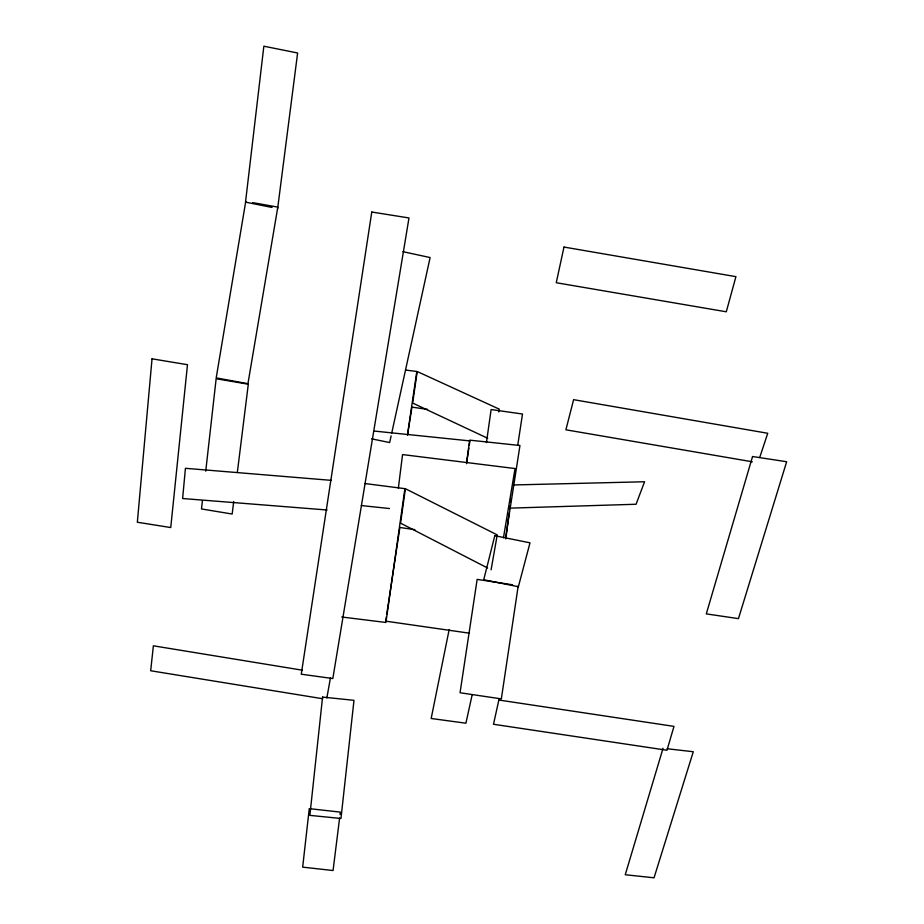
<?xml version="1.0" encoding="UTF-8"?>
<svg xmlns="http://www.w3.org/2000/svg" width="924" height="924" viewBox="0 0 924 924"><rect width="100%" height="100%" fill="white"/><g stroke="black" fill="none" stroke-linecap="round" stroke-linejoin="round"><path stroke-width="1.39" d="M202.425 500.646L201.49 508.951L232.167 514.033L233.703 501.593M205.74 471.171L216.147 378.748L248.302 384.211L237.376 472.129M339.605 818.087L333.056 870.524L302.668 867.151L309.263 808.627L340.355 812.127L340.055 814.518M398.348 488.172L402.541 454.573L515.061 468.549L503.464 537.756M505.867 538.911L509.066 513.167M509.609 508.893L509.956 506.04M510.498 501.755L510.845 498.902M277.627 208.581L297.62 52.991L263.86 46.2L245.518 202.125L272.049 207.45M466.528 462.855L469.669 440.147L519.958 445.507L505.774 536.521M486.451 442.538L491.118 409.54L522.499 414.033L517.856 444.49M407.553 434.303L416.805 371.483L405.601 370.062M466.539 463.698L468.872 448.036M469.3 445.183L469.935 440.91L374.751 431.115M518.249 585.654L501.339 698.891L460.048 692.746L477.154 579.383L512.589 584.788M386.336 616.897L385.689 621.159L469.253 633.159M386.763 614.056L399.873 527.477L414.922 529.671M407.519 435.354L411.931 407.126L427.581 409.378M245.761 201.386L216.193 377.893L247.944 383.668L277.812 207.103L252.726 202.633M491.094 569.808L497.228 534.904L405.382 488.715L400.577 523.157L487.606 568.006M498.775 411.919L499.26 409.147L417.221 371.529L412.647 403.049L487.71 438.276M326.842 698.013L330.503 677.592M449.133 629.764L431.173 718.491L465.904 723.203L472.21 694.582M391.118 435.897L389.662 442.561L371.621 438.842M391.695 433.229L430.11 257.553L402.922 251.675M663.051 748.267L625.248 874.739L654.042 877.8L693.277 751.743L667.174 748.74M759.747 457.403L767.729 433.275L573.608 399.665L565.892 429.799L752.332 461.792M509.043 508.165L636.082 504.25L644.571 481.762L513.848 484.95M327.108 510.002L182.617 498.521L185.435 468.306L331.381 480.364M361.319 505.555L389.454 508.535M341.718 616.989L385.932 622.476L404.908 488.669L365.176 483.575M302.206 670.166L153.372 645.807L150.681 670.755L322.719 698.74M152.033 358.824L137.341 522.233L170.744 527.558L187.48 364.703L152.033 358.824M322.58 697.089L309.863 815.372L340.968 818.468L353.984 700.323L322.58 697.089M371.771 212.023L301.259 674.208L332.825 678.551L408.986 217.96L371.771 212.023M563.986 247.055L556.248 282.721L726.287 311.792L735.931 276.657L563.986 247.055M498.856 700.022L493.497 724.266L666.978 750.253L673.989 726.38L498.856 700.022M494.802 535.689L483.737 579.741L518.376 586.728L530.006 542.827L494.802 535.689M752.552 456.525L706.294 613.883L738.449 618.641L786.659 461.734L752.552 456.525"/></g></svg>
